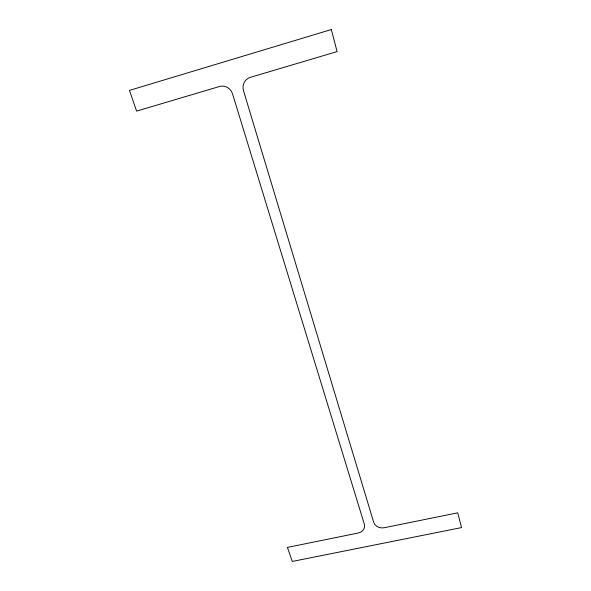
<?xml version="1.0" encoding="UTF-8"?>
<svg xmlns="http://www.w3.org/2000/svg" width="591" height="591" viewBox="0 0 591 591"><rect width="100%" height="100%" fill="white"/><g stroke="black" fill="none" stroke-linecap="round" stroke-linejoin="round"><path stroke-width="0.89" d="M331.329 29.55L129.444 90.408L136.602 111.115L219.534 86.493A10.823 10.21 66 0 1 232.573 93.969L364.329 524.173A8.68 7.365 4.4 0 1 358.153 533.038L287.44 547.399L292.301 561.45L461.556 527.578L457.7 512.825L384.276 527.733A8.739 7.432 2.4 0 1 373.675 522.259L243.507 90.748A10.874 10.343 72 0 1 250.296 77.362L337.092 51.594L331.329 29.55"/></g></svg>
